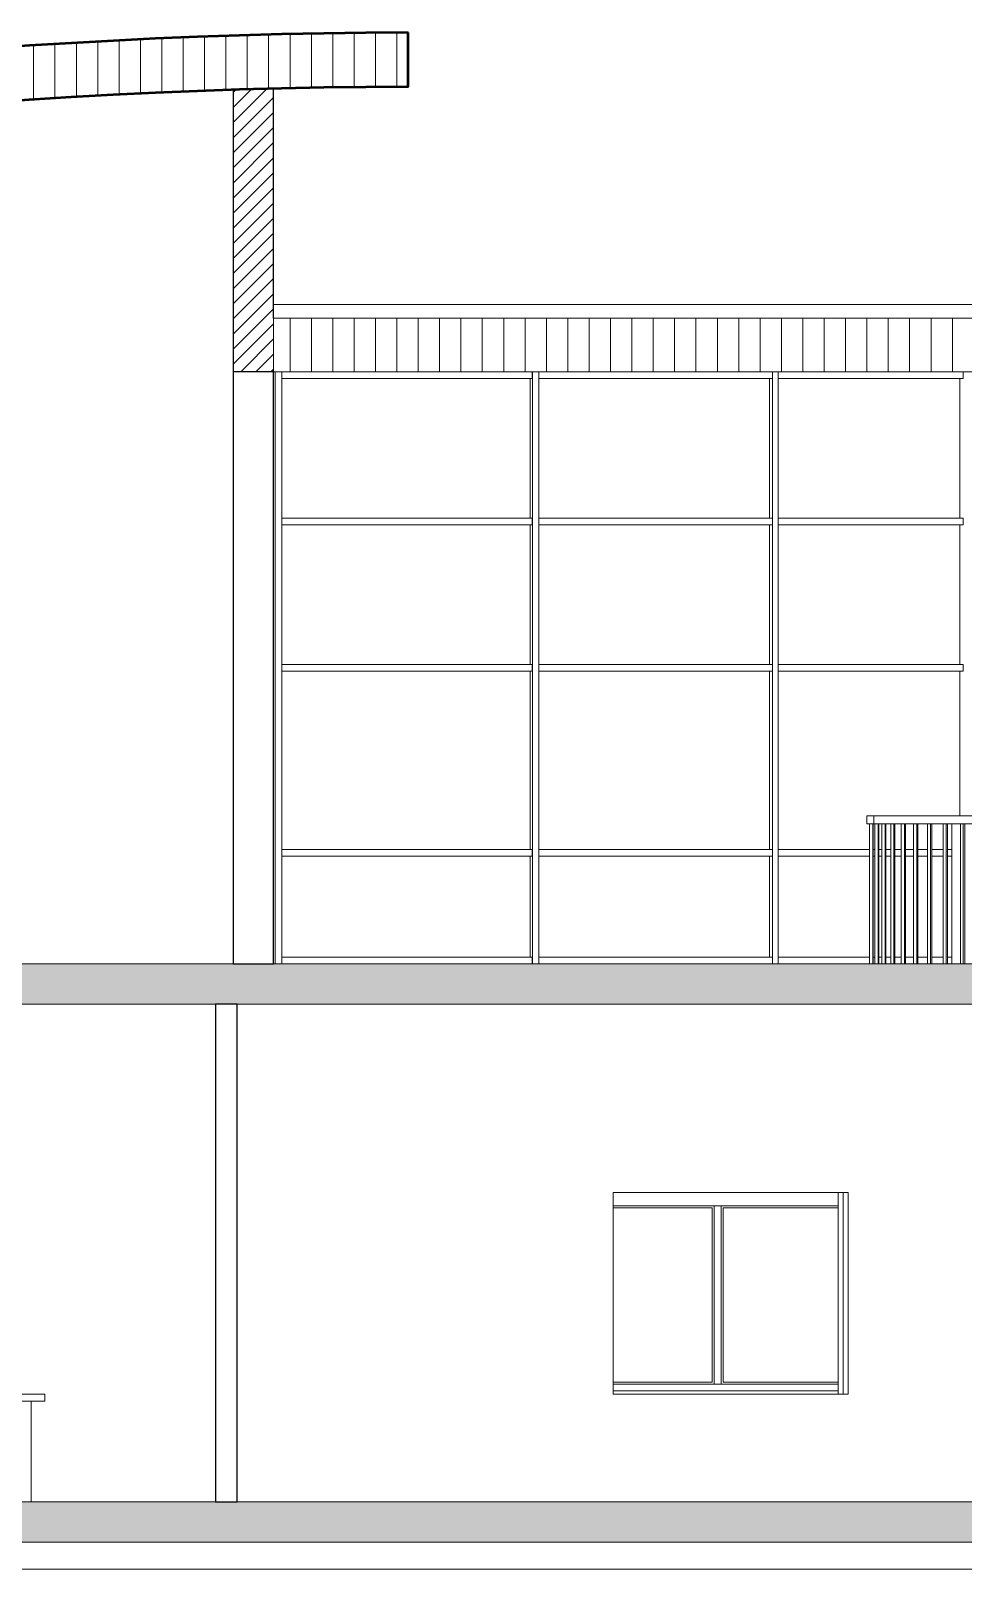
# Model space of a CAD drawing. Header units: millimetres. Extents: x -8435 to 22904, y -500 to 10935.
# Drawn here: x 8075 to 15003, y -500 to 10935 of the extents above; entities that cross this region are included whole.
import ezdxf

# ---------------------------------------------------------------- set-up
doc = ezdxf.new("R2010")
doc.units = ezdxf.units.MM
for name, color, linetype, lineweight in [('A-G22-M-FloorOutline', 6, 'Continuous', 15), ('A-G221-H-FloorSlabs', 8, 'Continuous', 15), ('A-G23-M-StairHandrail', 1, 'Continuous', 15), ('A-G24-H-RoofPatterns', 8, 'Continuous', 15), ('A-G24-M-Roofs', 4, 'Continuous', 15), ('A-G25-M-WallPatterns-2', 250, 'Continuous', 15), ('A-G25-M-Walls', 250, 'Continuous', 15), ('A-G252-M-WallsInterior', 7, 'Continuous', 15), ('A-G321-M-WindowCills', 3, 'Continuous', 15), ('A-G321-M-Windows', 6, 'Continuous', 15), ('A-G4-M-FFE', 5, 'Continuous', 15)]:
    doc.layers.add(name, color=color, linetype=linetype, lineweight=lineweight)
pattern_1 = [(90, (0, 0), (-158.75, 9.720633968232117e-15), [])]

# ---------------------------------------------------------------- blocks, each defined once
blk = doc.blocks.new('Curtain Wall Panel - Plain - Curtain Wall Panel - Plain-239387-Section 2')
at = {"layer": 'A-G321-M-Windows'}
for p, q in [((13138.80235067953, 2184.999999999997), (12402.35325828381, 2184.999999999997)), ((13138.80235067953, 890.0000000000036), (13138.80235067953, 2184.999999999997)), ((13153.80235067953, 2199.999999999995), (13153.80235067953, 875.0000000000049)), ((12402.35325828381, 890.0000000000036), (13138.80235067953, 890.0000000000036)), ((13153.80235067953, 875.0000000000049), (12402.35325828381, 875.0000000000049))]:
    blk.add_line(p, q, dxfattribs=at)
blk = doc.blocks.new('Curtain Wall Panel - Plain - Curtain Wall Panel - Plain-V1-Section 2')
at = {"layer": 'A-G321-M-Windows'}
for p, q in [((13203.80235067953, 875.0000000000049), (13203.80235067953, 2199.999999999995)), ((13218.80235067953, 2184.999999999997), (13218.80235067953, 890.0000000000036)), ((14073.95603671611, 2184.999999999997), (13218.80235067953, 2184.999999999997)), ((14073.95603671611, 875.0000000000049), (13203.80235067953, 875.0000000000049)), ((13218.80235067953, 890.0000000000036), (14073.95603671611, 890.0000000000036))]:
    blk.add_line(p, q, dxfattribs=at)
blk = doc.blocks.new('Rectangular Mullion - 50 x 250mm-239385-Section 2')
at = {"layer": 'A-G321-M-WindowCills'}
blk.add_line((13178.80235067953, 875.0000000000001), (12402.35325828382, 875.0000000000001), dxfattribs=at)
blk = doc.blocks.new('Rectangular Mullion - 50 x 250mm-V2-Section 2')
at = {"layer": 'A-G321-M-WindowCills'}
blk.add_line((14073.95603671611, 875.0000000000001), (13178.80235067953, 875.0000000000001), dxfattribs=at)
blk = doc.blocks.new('Rectangular Mullion - 50 x 100mm-227649-Section 2')
at = {"layer": 'A-G321-M-WindowCills'}
for p, q in [((13153.80235067953, 2200), (13153.80235067953, 875.0000000000001)), ((13203.80235067953, 875.0000000000001), (13203.80235067953, 2200)), ((13203.80235067953, 875.0000000000001), (13153.80235067953, 875.0000000000001))]:
    blk.add_line(p, q, dxfattribs=at)
blk = doc.blocks.new('Concept Table - Grade 1 - Conference Table-246450-Section 2')
at = {"layer": 'A-G4-M-FFE', "lineweight": 5}
for p, q in [((5978.802350679518, 800), (8178.802350679514, 800)), ((5978.802350679518, 800), (5978.802350679518, 749.9999999999998)), ((8178.802350679514, 749.9999999999998), (5978.802350679518, 749.9999999999998)), ((6078.802350679506, 749.9999999999941), (6078.802350679506, -8.662937034387142e-12)), ((6178.802350679504, -8.662937034387142e-12), (6178.802350679504, 749.9999999999941)), ((7978.802350679498, 749.9999999999941), (7978.802350679498, -8.662937034387142e-12)), ((8078.802350679497, -8.662937034387142e-12), (8078.802350679497, 749.9999999999941)), ((8178.802350679514, 800), (8178.802350679514, 749.9999999999998)), ((6178.80235067951, 0), (6078.80235067951, 0)), ((8078.802350679508, 0), (7978.802350679508, 0))]:
    blk.add_line(p, q, dxfattribs=at)
blk = doc.blocks.new('System Panel - Concept Glazed-259674-Section 2')
at = {"layer": 'A-G321-M-Windows'}
blk.add_line((13564.51444736412, 4049.999999999999), (13564.51444736413, 4799.999999999999), dxfattribs=at)
blk = doc.blocks.new('System Panel - Concept Glazed-259673-Section 2')
at = {"layer": 'A-G321-M-Windows'}
blk.add_line((11786.88277859823, 4049.999999999999), (11786.88277859823, 4799.999999999999), dxfattribs=at)
blk = doc.blocks.new('System Panel - Concept Glazed-V11-Section 2')
at = {"layer": 'A-G321-M-Windows'}
blk.add_line((14977.79304529708, 5099.999999999999), (14977.79304529707, 6175), dxfattribs=at)
blk = doc.blocks.new('System Panel - Concept Glazed-V12-Section 2')
at = {"layer": 'A-G321-M-Windows'}
blk.add_line((13564.51444736412, 4849.999999999999), (13564.51444736411, 6175), dxfattribs=at)
blk = doc.blocks.new('System Panel - Concept Glazed-V13-Section 2')
at = {"layer": 'A-G321-M-Windows'}
blk.add_line((11786.88277859823, 4849.999999999999), (11786.88277859823, 6175), dxfattribs=at)
blk = doc.blocks.new('System Panel - Concept Glazed-V14-Section 2')
at = {"layer": 'A-G321-M-Windows'}
blk.add_line((14977.79304529708, 6224.999999999999), (14977.79304529708, 7262.499999999999), dxfattribs=at)
blk = doc.blocks.new('System Panel - Concept Glazed-V15-Section 2')
at = {"layer": 'A-G321-M-Windows'}
blk.add_line((13564.51444736412, 6224.999999999999), (13564.51444736413, 7262.499999999999), dxfattribs=at)
blk = doc.blocks.new('System Panel - Concept Glazed-V16-Section 2')
at = {"layer": 'A-G321-M-Windows'}
blk.add_line((11786.88277859823, 6224.999999999999), (11786.88277859823, 7262.499999999999), dxfattribs=at)
blk = doc.blocks.new('Rectangular Mullion - Concept 50x150mm-259631-Section 2')
at = {"layer": 'A-G321-M-WindowCills'}
for p, q in [((9939.839103967142, 8349.999999999998), (9939.839103967142, 8400)), ((11801.71547842326, 8349.999999999998), (9939.839103967142, 8349.999999999998)), ((11801.71547842326, 8349.999999999998), (11801.71547842326, 8400))]:
    blk.add_line(p, q, dxfattribs=at)
blk = doc.blocks.new('Rectangular Mullion - Concept 50x150mm-V17-Section 2')
at = {"layer": 'A-G321-M-WindowCills'}
for q in [(13627.32109569454, 8349.999999999998), (15001.92372452173, 8400)]:
    blk.add_line((15001.92372452173, 8349.999999999998), q, dxfattribs=at)
blk = doc.blocks.new('Rectangular Mullion - Concept 50x150mm-V18-Section 2')
at = {"layer": 'A-G321-M-WindowCills'}
for q in [(11850.22823124815, 8349.999999999998), (13585.06416176808, 8400)]:
    blk.add_line((13585.06416176808, 8349.999999999998), q, dxfattribs=at)
blk = doc.blocks.new('Rectangular Mullion - Concept 50x150mm-259666-Section 2')
at = {"layer": 'A-G321-M-WindowCills'}
for p, q in [((13627.32109569455, 4049.999999999999), (14306.96780061069, 4049.999999999999)), ((14334.81046581503, 4049.999999999999), (14346.35046959543, 4049.999999999999)), ((14375.21631919783, 4049.999999999999), (14398.90402562191, 4049.999999999999)), ((14428.72523576265, 4049.999999999999), (14464.50498765419, 4049.999999999999)), ((14495.21148973657, 4049.999999999999), (14542.99921817306, 4049.999999999999)), ((14574.51886349823, 4049.999999999999), (14634.20228534109, 4049.999999999999)), ((14666.46101463025, 4049.999999999999), (14737.89989634791, 4049.999999999999)), ((14770.82191375369, 4049.999999999999), (14853.84840091748, 4049.999999999999)), ((14887.35635211559, 4049.999999999999), (14919.53618836247, 4049.999999999999))]:
    blk.add_line(p, q, dxfattribs=at)
blk = doc.blocks.new('Rectangular Mullion - Concept 50x150mm-V19-Section 2')
at = {"layer": 'A-G321-M-WindowCills'}
for p in [(11850.22823124816, 4049.999999999999), (13585.06416176806, 3999.999999999999)]:
    blk.add_line(p, (13585.06416176806, 4049.999999999999), dxfattribs=at)
blk = doc.blocks.new('Rectangular Mullion - Concept 50x150mm-259667-Section 2')
at = {"layer": 'A-G321-M-WindowCills'}
for p, q in [((9939.839103967139, 3999.999999999999), (9939.839103967139, 4049.999999999999)), ((9939.839103967139, 4049.999999999999), (11801.71547842326, 4049.999999999999)), ((11801.71547842326, 3999.999999999999), (11801.71547842326, 4049.999999999999))]:
    blk.add_line(p, q, dxfattribs=at)
blk = doc.blocks.new('Rectangular Mullion - Concept 50x150mm-259677-Section 2')
at = {"layer": 'A-G321-M-WindowCills'}
for p, q in [((9890.445254655964, 4824.999999999999), (9890.445254655964, 3999.999999999999)), ((9939.839103967142, 4824.999999999999), (9939.839103967142, 3999.999999999999))]:
    blk.add_line(p, q, dxfattribs=at)
blk = doc.blocks.new('Rectangular Mullion - Concept 50x150mm-259678-Section 2')
at = {"layer": 'A-G321-M-WindowCills'}
for p, q in [((9890.445254655964, 6199.999999999999), (9890.44525465596, 4824.999999999999)), ((9939.839103967142, 6199.999999999999), (9939.839103967137, 4824.999999999999))]:
    blk.add_line(p, q, dxfattribs=at)
blk = doc.blocks.new('Rectangular Mullion - Concept 50x150mm-248201-Section 2')
at = {"layer": 'A-G321-M-WindowCills'}
for p, q in [((9890.445254655966, 7287.499999999999), (9890.445254655966, 6199.999999999999)), ((9939.839103967144, 7287.499999999999), (9939.839103967144, 6199.999999999999))]:
    blk.add_line(p, q, dxfattribs=at)
blk = doc.blocks.new('Rectangular Mullion - Concept 50x150mm-259646-Section 2')
at = {"layer": 'A-G321-M-WindowCills'}
for p, q in [((9890.445254655964, 8400), (9890.445254655966, 7287.5)), ((9939.839103967142, 8400), (9939.839103967144, 7287.5))]:
    blk.add_line(p, q, dxfattribs=at)
blk = doc.blocks.new('Rectangular Mullion - Concept 50x150mm-259669-Section 2')
at = {"layer": 'A-G321-M-WindowCills'}
for p, q in [((14306.96780061069, 4849.999999999999), (13627.32109569454, 4849.999999999999)), ((14346.35046959543, 4849.999999999999), (14334.81046581503, 4849.999999999999)), ((14398.90402562191, 4849.999999999999), (14375.21631919783, 4849.999999999999)), ((14464.50498765419, 4849.999999999999), (14428.72523576265, 4849.999999999999)), ((14542.99921817306, 4849.999999999999), (14495.21148973657, 4849.999999999999)), ((14634.20228534109, 4849.999999999999), (14574.51886349822, 4849.999999999999)), ((14737.89989634791, 4849.999999999999), (14666.46101463025, 4849.999999999999)), ((14853.84840091748, 4849.999999999999), (14770.82191375369, 4849.999999999999)), ((14919.53618836247, 4849.999999999999), (14887.35635211559, 4849.999999999999)), ((14306.96780061069, 4799.999999999999), (13627.32109569454, 4799.999999999999)), ((14346.35046959543, 4799.999999999999), (14334.81046581503, 4799.999999999999)), ((14398.90402562191, 4799.999999999999), (14375.21631919783, 4799.999999999999)), ((14464.50498765419, 4799.999999999999), (14428.72523576265, 4799.999999999999)), ((14542.99921817306, 4799.999999999999), (14495.21148973657, 4799.999999999999)), ((14634.20228534109, 4799.999999999999), (14574.51886349822, 4799.999999999999)), ((14737.89989634791, 4799.999999999999), (14666.46101463025, 4799.999999999999)), ((14853.84840091748, 4799.999999999999), (14770.82191375369, 4799.999999999999)), ((14919.53618836247, 4799.999999999999), (14887.35635211559, 4799.999999999999))]:
    blk.add_line(p, q, dxfattribs=at)
blk = doc.blocks.new('Rectangular Mullion - Concept 50x150mm-V20-Section 2')
at = {"layer": 'A-G321-M-WindowCills'}
for p, q in [((13585.06416176809, 4849.999999999999), (11850.22823124816, 4849.999999999999)), ((13585.06416176809, 4824.999999999999), (13585.06416176809, 4849.999999999999)), ((13585.06416176809, 4799.999999999999), (13585.06416176809, 4824.999999999999)), ((13585.06416176809, 4799.999999999999), (11850.22823124816, 4799.999999999999))]:
    blk.add_line(p, q, dxfattribs=at)
blk = doc.blocks.new('Rectangular Mullion - Concept 50x150mm-259670-Section 2')
at = {"layer": 'A-G321-M-WindowCills'}
for p, q in [((9939.839103967135, 4799.999999999999), (9939.839103967135, 4849.999999999999)), ((11801.71547842326, 4849.999999999999), (9939.839103967135, 4849.999999999999)), ((11801.71547842326, 4824.999999999999), (11801.71547842326, 4849.999999999999)), ((11801.71547842326, 4799.999999999999), (11801.71547842326, 4824.999999999999)), ((11801.71547842326, 4799.999999999999), (9939.839103967135, 4799.999999999999))]:
    blk.add_line(p, q, dxfattribs=at)
blk = doc.blocks.new('Rectangular Mullion - Concept 50x150mm-V21-Section 2')
at = {"layer": 'A-G321-M-WindowCills'}
for p, q in [((15001.92372452174, 6224.999999999999), (13627.32109569454, 6224.999999999999)), ((15001.92372452174, 6175), (13627.32109569454, 6175)), ((15001.92372452174, 6199.999999999999), (15001.92372452174, 6224.999999999999)), ((15001.92372452174, 6175), (15001.92372452174, 6199.999999999999))]:
    blk.add_line(p, q, dxfattribs=at)
blk = doc.blocks.new('Rectangular Mullion - Concept 50x150mm-V22-Section 2')
at = {"layer": 'A-G321-M-WindowCills'}
for p, q in [((13585.06416176809, 6224.999999999999), (11850.22823124816, 6224.999999999999)), ((13585.06416176809, 6175), (11850.22823124816, 6175)), ((13585.06416176809, 6199.999999999999), (13585.06416176809, 6224.999999999999)), ((13585.06416176809, 6175), (13585.06416176809, 6199.999999999999))]:
    blk.add_line(p, q, dxfattribs=at)
blk = doc.blocks.new('Rectangular Mullion - Concept 50x150mm-248190-Section 2')
at = {"layer": 'A-G321-M-WindowCills'}
for p, q in [((9939.839103967144, 6175), (9939.839103967144, 6224.999999999999)), ((11801.71547842326, 6224.999999999999), (9939.839103967144, 6224.999999999999)), ((11801.71547842326, 6175), (9939.839103967144, 6175)), ((11801.71547842326, 6199.999999999999), (11801.71547842326, 6224.999999999999)), ((11801.71547842326, 6175), (11801.71547842326, 6199.999999999999))]:
    blk.add_line(p, q, dxfattribs=at)
blk = doc.blocks.new('Rectangular Mullion - Concept 50x150mm-V23-Section 2')
at = {"layer": 'A-G321-M-WindowCills'}
for p, q in [((15001.92372452173, 7312.5), (13627.32109569454, 7312.5)), ((15001.92372452173, 7262.5), (13627.32109569454, 7262.5)), ((15001.92372452173, 7287.5), (15001.92372452173, 7312.5)), ((15001.92372452173, 7262.5), (15001.92372452173, 7287.5))]:
    blk.add_line(p, q, dxfattribs=at)
blk = doc.blocks.new('Rectangular Mullion - Concept 50x150mm-V24-Section 2')
at = {"layer": 'A-G321-M-WindowCills'}
for p, q in [((13585.06416176809, 7312.5), (11850.22823124815, 7312.5)), ((13585.06416176809, 7262.5), (11850.22823124816, 7262.5)), ((13585.06416176809, 7287.5), (13585.06416176809, 7312.5)), ((13585.06416176809, 7262.5), (13585.06416176809, 7287.5))]:
    blk.add_line(p, q, dxfattribs=at)
blk = doc.blocks.new('Rectangular Mullion - Concept 50x150mm-259642-Section 2')
at = {"layer": 'A-G321-M-WindowCills'}
for p, q in [((9939.839103967144, 7262.5), (9939.839103967144, 7312.5)), ((11801.71547842326, 7312.5), (9939.839103967144, 7312.5)), ((11801.71547842326, 7262.5), (9939.839103967144, 7262.5)), ((11801.71547842326, 7287.5), (11801.71547842326, 7312.5)), ((11801.71547842326, 7262.5), (11801.71547842326, 7287.5))]:
    blk.add_line(p, q, dxfattribs=at)
blk = doc.blocks.new('Rectangular Mullion - Concept 50x150mm-259671-Section 2')
at = {"layer": 'A-G321-M-WindowCills'}
for p, q in [((13586.84649675794, 4824.999999999999), (13586.84649675794, 3999.999999999999)), ((13627.32109569455, 4824.999999999999), (13627.32109569455, 3999.999999999999))]:
    blk.add_line(p, q, dxfattribs=at)
blk = doc.blocks.new('Rectangular Mullion - Concept 50x150mm-V25-Section 2')
at = {"layer": 'A-G321-M-WindowCills'}
for p, q in [((11802.63813725715, 4824.999999999999), (11802.63813725715, 3999.999999999999)), ((11850.22823124816, 4824.999999999999), (11850.22823124816, 3999.999999999999))]:
    blk.add_line(p, q, dxfattribs=at)
blk = doc.blocks.new('Rectangular Mullion - Concept 50x150mm-V27-Section 2')
at = {"layer": 'A-G321-M-WindowCills'}
for p, q in [((13586.84649675794, 6199.999999999999), (13586.84649675794, 4824.999999999999)), ((13627.32109569455, 6199.999999999999), (13627.32109569455, 4824.999999999999))]:
    blk.add_line(p, q, dxfattribs=at)
blk = doc.blocks.new('Rectangular Mullion - Concept 50x150mm-V28-Section 2')
at = {"layer": 'A-G321-M-WindowCills'}
for p, q in [((11802.63813725715, 6199.999999999999), (11802.63813725715, 4824.999999999999)), ((11850.22823124816, 6199.999999999999), (11850.22823124816, 4824.999999999999))]:
    blk.add_line(p, q, dxfattribs=at)
blk = doc.blocks.new('Rectangular Mullion - Concept 50x150mm-V30-Section 2')
at = {"layer": 'A-G321-M-WindowCills'}
for p, q in [((13586.84649675793, 7287.499999999999), (13586.84649675793, 6199.999999999999)), ((13627.32109569454, 7287.499999999999), (13627.32109569454, 6199.999999999999))]:
    blk.add_line(p, q, dxfattribs=at)
blk = doc.blocks.new('Rectangular Mullion - Concept 50x150mm-V31-Section 2')
at = {"layer": 'A-G321-M-WindowCills'}
for p, q in [((11802.63813725715, 7287.499999999999), (11802.63813725715, 6199.999999999999)), ((11850.22823124816, 7287.499999999999), (11850.22823124816, 6199.999999999999))]:
    blk.add_line(p, q, dxfattribs=at)
blk = doc.blocks.new('Rectangular Mullion - Concept 50x150mm-V33-Section 2')
at = {"layer": 'A-G321-M-WindowCills'}
for p, q in [((13586.84649675793, 8400), (13586.84649675793, 7287.5)), ((13627.32109569454, 8400), (13627.32109569454, 7287.5))]:
    blk.add_line(p, q, dxfattribs=at)
blk = doc.blocks.new('Rectangular Mullion - Concept 50x150mm-V34-Section 2')
at = {"layer": 'A-G321-M-WindowCills'}
for p, q in [((11802.63813725714, 8400), (11802.63813725715, 7287.5)), ((11850.22823124815, 8400), (11850.22823124816, 7287.5))]:
    blk.add_line(p, q, dxfattribs=at)
blk = doc.blocks.new('Railing - Concept 25mm-258229-Section 2')
at = {"layer": 'A-G23-M-StairHandrail'}
for p, q in [((16174.68512302712, 3999.999999999999), (16174.68512302712, 5039.999999999999)), ((16191.25369654403, 3999.999999999999), (16191.25369654403, 5039.999999999999))]:
    blk.add_line(p, q, dxfattribs=at)
blk = doc.blocks.new('Railing - Concept 25mm-V36-Section 2')
at = {"layer": 'A-G23-M-StairHandrail'}
for p, q in [((15982.17647541548, 3999.999999999999), (15982.17647541548, 5039.999999999999)), ((15999.59330983484, 3999.999999999999), (15999.59330983484, 5039.999999999999)), ((16017.52802139674, 5039.999999999999), (16017.52802139674, 3999.999999999999))]:
    blk.add_line(p, q, dxfattribs=at)
blk = doc.blocks.new('Railing - Concept 25mm-V37-Section 2')
at = {"layer": 'A-G23-M-StairHandrail'}
for p, q in [((15789.62301922512, 3999.999999999999), (15789.62301922512, 5039.999999999999)), ((15807.88848441154, 3999.999999999999), (15807.88848441154, 5039.999999999999)), ((15824.9581294437, 5039.999999999999), (15824.9581294437, 3999.999999999999))]:
    blk.add_line(p, q, dxfattribs=at)
blk = doc.blocks.new('Railing - Concept 25mm-V38-Section 2')
at = {"layer": 'A-G23-M-StairHandrail'}
for p, q in [((15606.84930391879, 3999.999999999999), (15606.84930391879, 5039.999999999999)), ((15625.92048291794, 3999.999999999999), (15625.92048291794, 5039.999999999999)), ((15642.08495419239, 5039.999999999999), (15642.08495419239, 3999.999999999999))]:
    blk.add_line(p, q, dxfattribs=at)
blk = doc.blocks.new('Railing - Concept 25mm-V39-Section 2')
at = {"layer": 'A-G23-M-StairHandrail'}
for p, q in [((15434.28477879387, 3999.999999999999), (15434.28477879387, 5039.999999999999)), ((15454.11686152784, 3999.999999999999), (15454.11686152784, 5039.999999999999)), ((15469.33817863356, 5039.999999999999), (15469.33817863356, 3999.999999999999))]:
    blk.add_line(p, q, dxfattribs=at)
blk = doc.blocks.new('Railing - Concept 25mm-V40-Section 2')
at = {"layer": 'A-G23-M-StairHandrail'}
for p, q in [((15272.33490540127, 3999.999999999999), (15272.33490540127, 5039.999999999999)), ((15292.88129395536, 3999.999999999999), (15292.88129395536, 5039.999999999999)), ((15307.12369253791, 5039.999999999999), (15307.12369253791, 3999.999999999999))]:
    blk.add_line(p, q, dxfattribs=at)
blk = doc.blocks.new('Railing - Concept 25mm-V41-Section 2')
at = {"layer": 'A-G23-M-StairHandrail'}
for p, q in [((15121.38020486364, 3999.999999999999), (15121.38020486364, 5039.999999999999)), ((15142.59262297388, 3999.999999999999), (15142.59262297388, 5039.999999999999)), ((15155.82263876814, 5039.999999999999), (15155.82263876814, 3999.999999999999))]:
    blk.add_line(p, q, dxfattribs=at)
blk = doc.blocks.new('Railing - Concept 25mm-V42-Section 2')
at = {"layer": 'A-G23-M-StairHandrail'}
for p, q in [((14981.77536379432, 3999.999999999999), (14981.77536379432, 5039.999999999999)), ((15003.60397027845, 3999.999999999999), (15003.60397027845, 5039.999999999999)), ((15015.79051773705, 5039.999999999999), (15015.79051773705, 3999.999999999999))]:
    blk.add_line(p, q, dxfattribs=at)
blk = doc.blocks.new('Railing - Concept 25mm-V43-Section 2')
at = {"layer": 'A-G23-M-StairHandrail'}
for p, q in [((14853.84840091748, 3999.999999999999), (14853.84840091748, 5039.999999999999)), ((14876.24190678299, 3999.999999999999), (14876.24190678299, 5039.999999999999)), ((14887.35635211559, 5039.999999999999), (14887.35635211559, 3999.999999999999))]:
    blk.add_line(p, q, dxfattribs=at)
blk = doc.blocks.new('Railing - Concept 25mm-V44-Section 2')
at = {"layer": 'A-G23-M-StairHandrail'}
for p, q in [((14737.89989634792, 3999.999999999999), (14737.89989634792, 5039.999999999999)), ((14760.80568530179, 3999.999999999999), (14760.80568530179, 5039.999999999999)), ((14770.82191375369, 5039.999999999999), (14770.82191375369, 3999.999999999999))]:
    blk.add_line(p, q, dxfattribs=at)
blk = doc.blocks.new('Railing - Concept 25mm-V45-Section 2')
at = {"layer": 'A-G23-M-StairHandrail'}
for p, q in [((14634.20228534109, 3999.999999999999), (14634.20228534109, 5039.999999999999)), ((14657.56653741826, 3999.999999999999), (14657.56653741826, 5039.999999999999)), ((14666.46101463025, 5039.999999999999), (14666.46101463025, 3999.999999999999))]:
    blk.add_line(p, q, dxfattribs=at)
blk = doc.blocks.new('Railing - Concept 25mm-V46-Section 2')
at = {"layer": 'A-G23-M-StairHandrail'}
for p, q in [((14542.99921817306, 3999.999999999999), (14542.99921817306, 5039.999999999999)), ((14566.76703619303, 3999.999999999999), (14566.76703619303, 5039.999999999999)), ((14574.51886349823, 5039.999999999999), (14574.51886349823, 3999.999999999999))]:
    blk.add_line(p, q, dxfattribs=at)
blk = doc.blocks.new('Railing - Concept 25mm-V47-Section 2')
at = {"layer": 'A-G23-M-StairHandrail'}
for p, q in [((14464.50498765419, 3999.999999999999), (14464.50498765419, 5039.999999999999)), ((14488.62052620871, 3999.999999999999), (14488.62052620871, 5039.999999999999)), ((14495.21148973657, 5039.999999999999), (14495.21148973657, 3999.999999999999))]:
    blk.add_line(p, q, dxfattribs=at)
blk = doc.blocks.new('Railing - Concept 25mm-V48-Section 2')
at = {"layer": 'A-G23-M-StairHandrail'}
for p, q in [((14398.90402562191, 3999.999999999999), (14398.90402562191, 5039.999999999999)), ((14423.31062229061, 3999.999999999999), (14423.31062229061, 5039.999999999999)), ((14428.72523576265, 5039.999999999999), (14428.72523576265, 3999.999999999999))]:
    blk.add_line(p, q, dxfattribs=at)
blk = doc.blocks.new('Railing - Concept 25mm-V49-Section 2')
at = {"layer": 'A-G23-M-StairHandrail'}
for p, q in [((14346.35046959543, 3999.999999999999), (14346.35046959543, 5039.999999999999)), ((14370.99077808114, 3999.999999999999), (14370.99077808114, 5039.999999999999)), ((14375.21631919783, 5039.999999999999), (14375.21631919783, 3999.999999999999))]:
    blk.add_line(p, q, dxfattribs=at)
blk = doc.blocks.new('Railing - Concept 25mm-V50-Section 2')
at = {"layer": 'A-G23-M-StairHandrail'}
for p, q in [((14306.96780061069, 3999.999999999999), (14306.96780061069, 5039.999999999999)), ((14331.78392548164, 3999.999999999999), (14331.78392548164, 5039.999999999999)), ((14334.81046581503, 5039.999999999999), (14334.81046581503, 3999.999999999999))]:
    blk.add_line(p, q, dxfattribs=at)
blk = doc.blocks.new('Railing - Railing-256328-Section 2')
at = {"layer": 'A-G23-M-StairHandrail', "lineweight": 20}
for p, q in [((14338.28490294669, 5099.999999999999), (14287.98370110836, 5099.999999999999)), ((14287.98370110836, 5099.999999999999), (14287.98370110836, 5039.999999999999)), ((14287.98370110836, 5039.999999999999), (14338.28490294669, 5039.999999999999)), ((14338.28490294669, 5039.999999999999), (14338.28490294669, 5099.999999999999))]:
    blk.add_line(p, q, dxfattribs=at)
at = {"layer": 'A-G23-M-StairHandrail'}
for p, q in [((16218.22698462194, 5099.999999999999), (14338.28490294669, 5099.999999999999)), ((14338.28490294669, 5039.999999999999), (16218.22698462191, 5039.999999999999)), ((16218.22698462194, 5039.999999999999), (16218.22698462194, 5099.999999999999))]:
    blk.add_line(p, q, dxfattribs=at)
for name in ['Railing - Concept 25mm-V50-Section 2', 'Railing - Concept 25mm-V49-Section 2', 'Railing - Concept 25mm-V48-Section 2', 'Railing - Concept 25mm-V47-Section 2', 'Railing - Concept 25mm-V46-Section 2', 'Railing - Concept 25mm-V45-Section 2', 'Railing - Concept 25mm-V44-Section 2', 'Railing - Concept 25mm-V43-Section 2', 'Railing - Concept 25mm-V42-Section 2', 'Railing - Concept 25mm-V41-Section 2', 'Railing - Concept 25mm-V40-Section 2', 'Railing - Concept 25mm-V39-Section 2', 'Railing - Concept 25mm-V38-Section 2', 'Railing - Concept 25mm-V37-Section 2', 'Railing - Concept 25mm-V36-Section 2', 'Railing - Concept 25mm-258229-Section 2']:
    blk.add_blockref(name, (0, 0))

msp = doc.modelspace()

# ---------------------------------------------------------------- hatches: boundary and pattern name
at = {"layer": 'A-G221-H-FloorSlabs'}
h = msp.add_hatch(color=256, dxfattribs=at)
h.dxf.hatch_style = 1
h.paths.add_polyline_path([(16055.4082321309, 3999.999999999999), (14338.28490294668, 3999.999999999999), (-7121.197649320531, 3999.999999999999), (-7121.197649320529, 3699.999999999999), (16055.4082321309, 3700)])
h.paths.add_polyline_path([(22578.8023506795, 4.547473508864641e-13), (8078.802350679507, 0), (7978.802350679507, 0), (6178.802350679514, 0), (6078.802350679511, 0), (5878.802350679514, 0), (5778.802350679509, 0), (3978.802350679522, 0), (3878.802350679514, 0), (-7121.197649320518, 0), (-7121.197649320517, -300), (22578.8023506795, -300)])
at = {"layer": 'A-G24-H-RoofPatterns'}
h = msp.add_hatch(dxfattribs=at)
h.set_pattern_fill('LINE', color=256, scale=50, angle=90)
h.set_pattern_definition(pattern_1)
edge = h.paths.add_edge_path()
edge.add_arc((11021.64868363644, -34036.18140022492), 44957.82775044763, 90.18204851481381, 115.6243224888577)
edge.add_line((-8421.197649320795, 6499.999999999867), (-8421.197649321073, 6055.909344852973))
edge.add_arc((11021.64868363643, -34036.18140022489), 44557.82775044758, 90.18368278780162, 115.87128221001211, ccw=False)
edge.add_line((10878.8023506319, 10521.41737668076), (10878.8023506319, 10921.41941392069))
h = msp.add_hatch(dxfattribs=at)
h.set_pattern_fill('LINE', color=256, scale=50, angle=90)
h.set_pattern_definition(pattern_1)
h.paths.add_polyline_path([(22578.8023506795, 8799.999999999976), (9878.80235067951, 8799.999999999976), (9878.80235067951, 8399.999999999976), (22578.8023506795, 8399.999999999976)])
at = {"layer": 'A-G25-M-WallPatterns-2'}
h = msp.add_hatch(dxfattribs=at)
h.set_pattern_fill('ANSI31', color=256, scale=25)
h.set_pattern_definition([(45, (0, 0), (-56.1266007566822, 56.12660075668221), [])])
edge = h.paths.add_edge_path()
edge.add_line((9578.802350679509, 8400), (9878.80235067951, 8400))
edge.add_line((9878.80235067951, 8400), (9878.80235067952, 10506.98772925898))
edge.add_arc((11021.64868365891, -34036.18140079541), 44557.82775101851, 91.46971825877141, 91.85564385782158)
edge.add_line((9578.802350679509, 10498.27950700994), (9578.802350679509, 8400))

# ---------------------------------------------------------------- linework, layer by layer
at = {"layer": 'A-G22-M-FloorOutline', "lineweight": 18}
for p, q in [((14338.28490294669, 3999.999999999999), (-7121.197649320537, 3999.999999999999)), ((-7121.197649320537, 3699.999999999999), (16055.4082321309, 3700)), ((22578.8023506795, 0), (8078.802350679508, 0)), ((-7121.197649320534, -300), (22578.8023506795, -300))]:
    msp.add_line(p, q, dxfattribs=at)
at = {"layer": 'A-G22-M-FloorOutline'}
msp.add_line((14338.28490294668, 3999.999999999999), (16055.38068570922, 3999.999999999999), dxfattribs=at)
at = {"layer": 'A-G24-M-Roofs', "lineweight": 50}
msp.add_lwpolyline([(10878.8023506319, 10921.41941392069, 0.1114711573240405), (-8421.197649320795, 6499.999999999867), (-8421.197649321073, 6055.909344852973, -0.1125550222914544), (10878.8023506319, 10521.41737668076)], format="xyb", close=True, dxfattribs=at)
at = {"layer": 'A-G24-M-Roofs'}
msp.add_lwpolyline([(22578.8023506795, 8799.999999999976), (9878.80235067951, 8799.999999999976), (9878.80235067951, 8399.999999999976), (22578.8023506795, 8399.999999999976)], close=True, dxfattribs=at)
at = {"layer": 'A-G25-M-Walls', "lineweight": 25}
for p, q in [((9578.802350679509, 10498.27950701002), (9578.802350679509, 8399.999999999998)), ((9878.80235067951, 8800), (9878.80235067951, 10506.98772925902))]:
    msp.add_line(p, q, dxfattribs=at)
at = {"layer": 'A-G25-M-Walls'}
for p, q in [((22578.80235067948, 8900), (9878.802350679527, 8900)), ((12402.35325828382, 2200), (14073.95603671611, 2200)), ((14073.95603671611, 825), (12402.35325828382, 825)), ((-7121.197649320517, -500.0000000000001), (22578.80235067948, -500.0000000000001))]:
    msp.add_line(p, q, dxfattribs=at)
at = {"layer": 'A-G25-M-Walls', "lineweight": 25}
msp.add_arc((11021.64868363643, -34036.18140022487), 44557.82775044761, 91.46971825876135, 91.8556438578164, dxfattribs=at)
at = {"layer": 'A-G252-M-WallsInterior', "lineweight": 25}
for p, q in [((9878.80235067951, 8400), (9578.802350679509, 8400)), ((9578.802350679509, 8400), (9578.802350679509, 4000)), ((9878.80235067951, 4000), (9878.80235067951, 8400)), ((9578.802350679509, 4000), (9878.80235067951, 4000)), ((9608.846786974114, 3699.999999999999), (9448.850747767034, 3699.999999999999)), ((9448.850747767034, 3699.999999999999), (9448.850747767034, 0)), ((9608.846786974114, 0), (9608.846786974114, 3699.999999999999)), ((9448.850747767034, 0), (9608.846786974114, 0))]:
    msp.add_line(p, q, dxfattribs=at)
at = {"layer": 'A-G252-M-WallsInterior'}
for p, q in [((14919.53618836247, 4000), (14919.53618836247, 5039.999999999999)), ((12402.35325828382, 799.999999999999), (12402.35325828382, 2300)), ((12402.35325828382, 2300), (14148.94145521157, 2300)), ((14073.9560367161, 799.999999999999), (14073.9560367161, 2300)), ((14110.49554237686, 799.999999999999), (14110.49554237686, 2300)), ((14148.94145521156, 2300), (14148.94145521156, 799.999999999999)), ((14148.94145521159, 799.999999999999), (12402.35325828384, 799.999999999999))]:
    msp.add_line(p, q, dxfattribs=at)
for start, end in [(92.90481008618997, 93.32975069348065), (91.97475434980215, 92.39455725312847)]:
    msp.add_arc((11021.64868363643, -34036.18140022487), 44557.82775044761, start, end, dxfattribs=at)

# ---------------------------------------------------------------- block references
at = {"layer": 'A-G23-M-StairHandrail'}
msp.add_blockref('Railing - Railing-256328-Section 2', (0, 0), dxfattribs=at)
at = {"layer": 'A-G321-M-WindowCills'}
for name in ['Rectangular Mullion - Concept 50x150mm-259646-Section 2', 'Rectangular Mullion - Concept 50x150mm-259631-Section 2', 'Rectangular Mullion - Concept 50x150mm-V34-Section 2', 'Rectangular Mullion - Concept 50x150mm-V18-Section 2', 'Rectangular Mullion - Concept 50x150mm-V33-Section 2', 'Rectangular Mullion - Concept 50x150mm-V17-Section 2', 'Rectangular Mullion - Concept 50x150mm-248201-Section 2', 'Rectangular Mullion - Concept 50x150mm-259642-Section 2', 'Rectangular Mullion - Concept 50x150mm-V31-Section 2', 'Rectangular Mullion - Concept 50x150mm-V24-Section 2', 'Rectangular Mullion - Concept 50x150mm-V30-Section 2', 'Rectangular Mullion - Concept 50x150mm-V23-Section 2', 'Rectangular Mullion - Concept 50x150mm-259678-Section 2', 'Rectangular Mullion - Concept 50x150mm-248190-Section 2', 'Rectangular Mullion - Concept 50x150mm-V28-Section 2', 'Rectangular Mullion - Concept 50x150mm-V22-Section 2', 'Rectangular Mullion - Concept 50x150mm-V27-Section 2', 'Rectangular Mullion - Concept 50x150mm-V21-Section 2', 'Rectangular Mullion - Concept 50x150mm-259677-Section 2', 'Rectangular Mullion - Concept 50x150mm-259670-Section 2', 'Rectangular Mullion - Concept 50x150mm-V25-Section 2', 'Rectangular Mullion - Concept 50x150mm-V20-Section 2', 'Rectangular Mullion - Concept 50x150mm-259671-Section 2', 'Rectangular Mullion - Concept 50x150mm-259669-Section 2', 'Rectangular Mullion - Concept 50x150mm-259667-Section 2', 'Rectangular Mullion - Concept 50x150mm-V19-Section 2', 'Rectangular Mullion - Concept 50x150mm-259666-Section 2', 'Rectangular Mullion - 50 x 100mm-227649-Section 2', 'Rectangular Mullion - 50 x 250mm-239385-Section 2', 'Rectangular Mullion - 50 x 250mm-V2-Section 2']:
    msp.add_blockref(name, (0, 0), dxfattribs=at)
at = {"layer": 'A-G321-M-Windows'}
for name, p in [('System Panel - Concept Glazed-V16-Section 2', (0, 1087.5)), ('System Panel - Concept Glazed-V15-Section 2', (0, 1087.500000000001)), ('System Panel - Concept Glazed-V14-Section 2', (0, 1087.500000000001)), ('System Panel - Concept Glazed-V16-Section 2', (0, 0)), ('System Panel - Concept Glazed-V15-Section 2', (0, 0)), ('System Panel - Concept Glazed-V14-Section 2', (0, 0)), ('System Panel - Concept Glazed-V13-Section 2', (0, 0)), ('System Panel - Concept Glazed-V12-Section 2', (0, 0)), ('System Panel - Concept Glazed-V11-Section 2', (0, 0)), ('System Panel - Concept Glazed-259673-Section 2', (0, 0)), ('System Panel - Concept Glazed-259674-Section 2', (0, 0)), ('Curtain Wall Panel - Plain - Curtain Wall Panel - Plain-239387-Section 2', (0, 0)), ('Curtain Wall Panel - Plain - Curtain Wall Panel - Plain-V1-Section 2', (0, 0))]:
    msp.add_blockref(name, p, dxfattribs=at)
at = {"layer": 'A-G4-M-FFE'}
msp.add_blockref('Concept Table - Grade 1 - Conference Table-246450-Section 2', (0, 0), dxfattribs=at)

doc.saveas('drawing.dxf')
